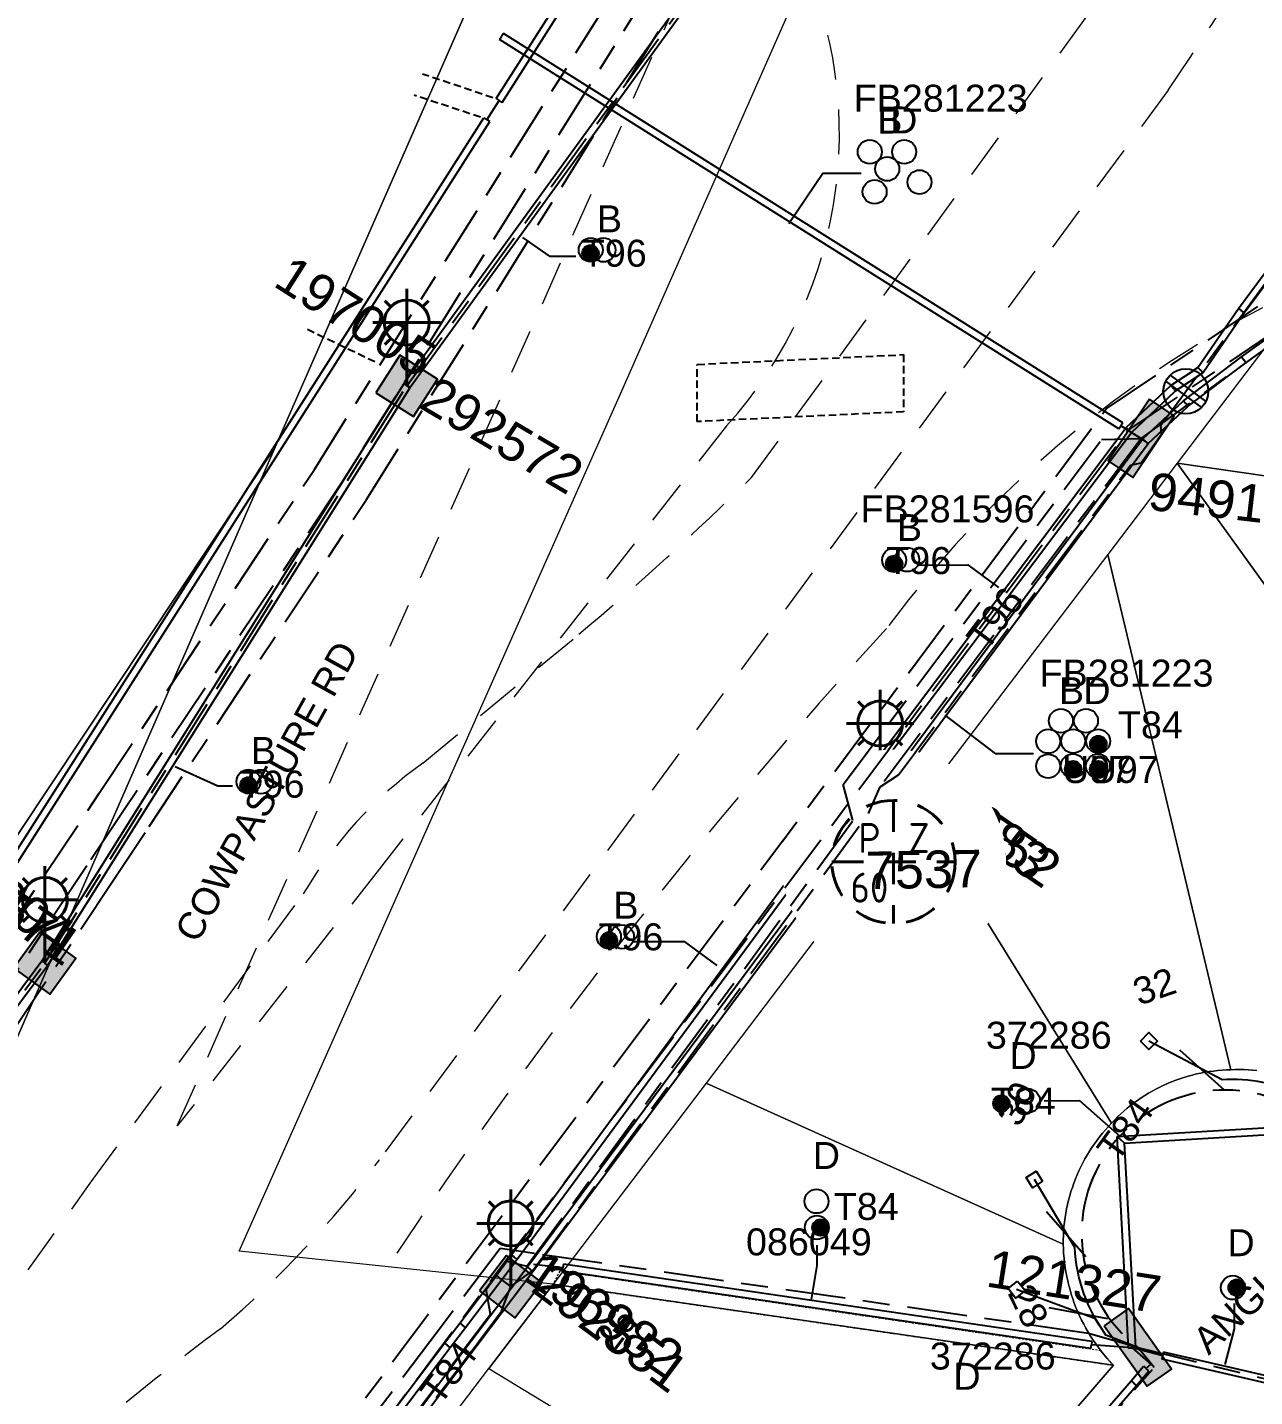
# Model space of a CAD drawing. Header units: metres. Extents: x 300929 to 302396, y 6244220 to 6246836.
# Drawn here: x 301376.7 to 301458.6, y 6244601.7 to 6244693.1 of the extents above; entities that cross this region are included whole.
import ezdxf
from ezdxf.enums import TextEntityAlignment as Align

# ---------------------------------------------------------------- set-up
doc = ezdxf.new("R2010")
doc.units = ezdxf.units.M
for name, pattern in [('Cable Exist UG', [8.2, 4, -1.2, 1.8, -1.2]), ('Dash', [5, 3, -2]), ('DASHED', [0.75, 0.5, -0.25]), ('HIDDEN', [0.375, 0.25, -0.125]), ('HIDDEN2', [0.1875, 0.125, -0.0625])]:
    doc.linetypes.add(name, pattern=pattern)
doc.layers.get('0').update_dxf_attribs({"color": 6})
for name, color, linetype in [('_User Miscellaneous5', 7, 'Continuous'), ('Duct_SP_EXT', 7, 'Continuous'), ('Equip_LV_EXT', 7, 'Continuous'), ('Equip_SL_EXT', 7, 'Continuous'), ('Equip_SP_SL_EXT', 7, 'Continuous'), ('Mains_HV_MOD', 3, 'Continuous'), ('Mains_LV_EXT', 7, 'Continuous'), ('Mains_LV_SL_EXT', 7, 'Continuous'), ('Mains_SL_EXT', 7, 'Continuous'), ('Services_SP_EXT', 7, 'Continuous'), ('SupportsUG_SP_LV_EXT', 7, 'Continuous'), ('SupportsUG_SP_LV_SL_EXT', 7, 'Continuous'), ('Trench_SP_EXT', 7, 'Continuous')]:
    doc.layers.add(name, color=color, linetype=linetype)
for name, color, linetype, lineweight in [('Cadastre Developer_SP_EXT', 7, 'Continuous', 5), ('Cadastre Land Parcels_SP_EXT', 7, 'Continuous', 5), ('Cadastre Other Property_SP_EXT', 7, 'HIDDEN', 5), ('Cadastre Roads_SP_EXT', 7, 'Continuous', 5)]:
    doc.layers.add(name, color=color, linetype=linetype, lineweight=lineweight)
doc.layers.add('UNKNOWN_FEATURES', color=1, linetype='DASHED', plot=False)
doc.styles.add('COLUMN_LABEL', font='arial.ttf')
doc.styles.add('iecARIAL', font='arial.ttf', dxfattribs={"height": 2})
doc.styles.add('IESYMBOL1', font='isocp.shx')
doc.styles.add('POLE_LABEL', font='arial.ttf')
doc.styles.add('SLCP_LABEL', font='arial.ttf', dxfattribs={"height": 3.5})
doc.styles.get("Standard").update_dxf_attribs({"font": 'arial.ttf'})

# ---------------------------------------------------------------- blocks, each defined once
blk = doc.blocks.new('COLUMN_EXT')
blk.add_hatch(color=256).paths.add_polyline_path([(-1.485, 1.485), (-1.485, -1.485), (1.485, -1.485), (1.485, 1.485)])
blk.add_lwpolyline([(-1.485, -1.485), (1.485, -1.485), (1.485, 1.485), (-1.485, 1.485)], close=True)
for tag, height, style, flags, p in [('ASSET_NUM', 2.5, 'COLUMN_LABEL', 8, (2, 2)), ('STRUCTURE_PLANT_NUMBER', 0.2, 'POLE_LABEL', 9, (1.813, 0.031)), ('STREET_CODE', 0.2, 'COLUMN_LABEL', 9, (1.813, -0.2))]:
    blk.add_attdef(tag, text='', height=height, dxfattribs=dict(style=style, flags=flags)).set_placement(p, align=Align.MIDDLE_LEFT)
at = {"flags": 9}
for tag, p in [('OWNED_BY', (1.813, -0.6)), ('STATE', (1.813, -0.8)), ('COLUMN_TYPE', (1.813, -0.4)), ('USAGE', (1.813, -1)), ('STREETNAME', (1.813, -1.6)), ('SUBURB', (1.813, -1.8)), ('LEGEND', (1.813, -1.2)), ('LOCATION', (1.813, -1.4)), ('NOTES', (1.813, -2))]:
    blk.add_attdef(tag, text='', height=0.2, dxfattribs=at).set_placement(p, align=Align.MIDDLE_LEFT)
at = {"flags": 1}
blk.add_attdef('Z', (1.813, -2.351), '', height=0.2, dxfattribs=at)
blk = doc.blocks.new('PILLAR_EXT')
blk.add_hatch(color=256).paths.add_polyline_path([(-2.475, 0.99), (-2.475, -0.99), (2.475, -0.99), (2.475, 0.99)])
blk.add_lwpolyline([(-2.475, -0.99), (2.475, -0.99), (2.475, 0.99), (-2.475, 0.99)], close=True)
at = {"style": 'iecARIAL', "flags": 8}
blk.add_attdef('ASSET_NUM', (1.5, 3.5), '', height=2.5, dxfattribs=at)
for tag, p, flags in [('OWNED_BY', (0, -0.2), 9), ('STATE', (0, -0.4), 9), ('SUPPORT_TYPE', (0, -0.6), 9), ('USAGE', (0, -0.8), 9), ('LEGEND', (0, -1), 9), ('STREETNAME', (0, -1.8), 9), ('SUBURB', (0, -2), 1), ('LOCATION', (0, -1.2), 9), ('NOTES', (0, -1.4), 9), ('PARENT', (0, -1.6), 9)]:
    blk.add_attdef(tag, p, '', height=0.2, dxfattribs=dict(flags=flags))
blk = doc.blocks.new('DUCT_EXT')
blk.add_circle((0, 0.8), 0.8)
at = {"flags": 1}
blk.add_attdef('Z', (0, 0), '', height=0.2, dxfattribs=at)
at = {"flags": 9}
for tag, p in [('DUCT_CODE', (0, 0)), ('XSECT_TYPE', (0, -0.2)), ('STATE', (0, -0.6)), ('FB_REFERENCE', (0, -0.4)), ('NOTES', (0, -0.8))]:
    blk.add_attdef(tag, text='', height=0.2, dxfattribs=at).set_placement(p, align=Align.MIDDLE_LEFT)
blk = doc.blocks.new('*U53')
at = {"lineweight": 40}
for p, q in [((0, 1.968), (0, 6.468)), ((-1.459, 5.676), (-1.061, 5.278)), ((1.458, 5.676), (1.06, 5.278)), ((-2.25, 4.218), (2.25, 4.218)), ((-1.459, 2.759), (-1.061, 3.157)), ((1.458, 2.759), (1.06, 3.157)), ((0, 0), (0, 2.721))]:
    blk.add_line(p, q, dxfattribs=at)
blk.add_circle((0, 4.218), 1.5, dxfattribs=at)
at = {"style": 'iecARIAL', "flags": 8}
blk.add_attdef('ASSET_NUM', (1.5, 1.5), '', height=2.5, dxfattribs=at)
for tag, p, height, flags in [('CONSTRUCTED_VOLTAGE', (0.981, -0.653), 0.2, 9), ('CONTROL_TYPE', (0.981, -0.853), 0.2, 9), ('LANTERN_PURPOSE', (0.981, -1.053), 0.2, 9), ('LNUMBER', (2.181, -3.253), 2.5, 8), ('OPERATING_VOLTAGE', (0.981, -1.653), 0.2, 9), ('ORIENTATION', (0.981, -1.853), 0.2, 9), ('LANTERN_TYPE', (0.981, -1.253), 0.2, 9), ('NO_PHASES', (0.981, -1.453), 0.2, 9), ('OWNED_BY', (0.981, -2.053), 0.2, 9), ('STATE', (0.981, -2.253), 0.2, 9), ('CEXIST', (0.981, -2.653), 0.2, 9), ('CNEW', (0.981, -2.853), 0.2, 9), ('USAGE', (0.981, -2.453), 0.2, 9), ('CNUMBER', (0.981, -3.053), 0.2, 9), ('CREMOVE', (0.981, -3.253), 0.2, 9), ('CREPLACE', (0.981, -3.453), 0.2, 9), ('LKINGHEIGHT', (0.981, -3.653), 0.2, 9), ('LBRACKET', (0.981, -3.853), 0.2, 9), ('LBRACKETVOCAB', (0.981, -4.053), 0.2, 9), ('LCATEGORY', (0.981, -4.253), 0.2, 9), ('LCHARGE1', (0.981, -4.453), 0.2, 9), ('LCHARGE1PERCENT', (0.981, -4.653), 0.2, 9), ('LCHARGE2', (0.981, -4.853), 0.2, 9), ('LCHARGE2PERCENT', (0.981, -5.053), 0.2, 9), ('LCHARGE3', (0.981, -5.253), 0.2, 9), ('LCHARGE3PERCENT', (0.981, -5.453), 0.2, 9), ('LEXIST', (0.981, -5.653), 0.2, 9), ('LLAMP', (0.981, -5.853), 0.2, 9), ('LLAMPVOCAB', (0.981, -6.053), 0.2, 9), ('LMAST', (0.981, -6.253), 0.2, 9), ('LMASTVOCAB', (0.981, -6.453), 0.2, 9), ('LNEW', (0.981, -6.653), 0.2, 9), ('LANTNUMBER', (0.981, -6.853), 0.2, 9), ('LOUTREACH', (0.981, -7.253), 0.2, 9), ('LOUTREACHVOCAB', (0.981, -7.453), 0.2, 9), ('LRATECODE', (0.981, -7.653), 0.2, 9), ('LREMOVE', (0.981, -7.853), 0.2, 9), ('LREPLACE', (0.981, -8.053), 0.2, 9), ('LTYPE', (0.981, -8.253), 0.2, 9), ('STREETNAME', (0.981, -9.253), 0.2, 9), ('LTYPEVOCAB', (0.981, -8.453), 0.2, 9), ('LEGEND', (0.981, -8.653), 0.2, 9), ('LOCATION', (0.981, -8.853), 0.2, 9), ('NOTES', (0.981, -9.053), 0.2, 9), ('SUBURB', (0.981, -9.453), 0.2, 1)]:
    blk.add_attdef(tag, p, '', height=height, dxfattribs=dict(flags=flags))
blk = doc.blocks.new('CCP_EXT')
at = {"flags": 9}
for tag, p in [('STATE', (0, -1.8)), ('USAGE', (0, -1.2)), ('LEGEND', (0, -1.4)), ('LIFE_SUPPORT', (0, -1.6)), ('NOTES', (0, -2))]:
    blk.add_attdef(tag, text='', height=0.2, dxfattribs=at).set_placement(p, align=Align.MIDDLE_LEFT)
blk.add_wipeout([(0, 0.566), (0.566, 0), (0, -0.566), (-0.566, 0)])
blk.add_lwpolyline([(-0.566, 0), (0, 0.566), (0.566, 0), (0, -0.566), (-0.566, 0)])
at = {"flags": 1}
blk.add_attdef('Z', (0, 0), '', height=0.2, dxfattribs=at)
at = {"flags": 9}
for tag, p in [('CCP_TYPE', (0, 0)), ('OPERATING_VOLTAGE', (0, -0.6)), ('ORIENTATION', (0, -0.8)), ('OWNED_BY', (0, -1)), ('CONSTRUCTED_VOLTAGE', (0, -0.2)), ('NO_PHASES', (0, -0.4))]:
    blk.add_attdef(tag, text='', height=0.2, dxfattribs=at).set_placement(p, align=Align.MIDDLE_LEFT)
blk = doc.blocks.new('LV_UG_LINKS_CLOSED_EXT')
blk.add_wipeout([(-1.056, 1.057), (-1.18, 0.916), (-1.286, 0.761), (-1.371, 0.594), (-1.435, 0.417), (-1.476, 0.234), (-1.493, 0.047), (-1.487, -0.14), (-1.458, -0.326), (-1.406, -0.506), (-1.331, -0.678), (-1.236, -0.839), (-1.121, -0.988), (-0.988, -1.12), (-0.84, -1.235), (-0.679, -1.331), (-0.506, -1.406), (-0.326, -1.458), (-0.141, -1.487), (0.047, -1.493), (0.233, -1.476), (0.416, -1.435), (0.593, -1.371), (0.76, -1.286), (0.915, -1.181), (1.056, -1.057), (1.18, -0.916), (1.286, -0.761), (1.371, -0.594), (1.435, -0.417), (1.476, -0.234), (1.493, -0.047), (1.487, 0.14), (1.458, 0.326), (1.406, 0.506), (1.331, 0.678), (1.236, 0.839), (1.121, 0.988), (0.988, 1.12), (0.84, 1.235), (0.679, 1.331), (0.506, 1.406), (0.326, 1.458), (0.141, 1.487), (-0.047, 1.493), (-0.233, 1.476), (-0.416, 1.435), (-0.593, 1.371), (-0.76, 1.286), (-0.915, 1.181)])
for p, q in [((-0.25, -1.479), (-0.25, 1.479)), ((0.25, -1.479), (0.25, 1.479))]:
    blk.add_line(p, q)
blk.add_circle((0, 0), 1.5)
at = {"flags": 9}
for tag, p in [('ACTUAL_STATUS', (0, 0)), ('OPERATING_VOLTAGE', (0, -0.6)), ('ORIENTATION', (0, -0.8)), ('STATE', (0, -1)), ('CONSTRUCTED_VOLTAGE', (0, -0.2)), ('NO_PHASES', (0, -0.4)), ('SWITCH_TYPE', (0, -1.2)), ('USAGE', (0, -1.4)), ('NOTES', (0, -1.6))]:
    blk.add_attdef(tag, text='', height=0.2, dxfattribs=at).set_placement(p, align=Align.MIDDLE_LEFT)
at = {"flags": 1}
blk.add_attdef('Z', (0, 0), '', height=0.2, dxfattribs=at)
blk = doc.blocks.new('CABLE_LARGE_EXT')
h = blk.add_hatch(color=256)
edge = h.paths.add_edge_path()
edge.add_arc((0, 0.55), 0.55, 0, 360)
blk.add_circle((0, 0.55), 0.55)
at = {"flags": 1}
blk.add_attdef('Z', (0, 0), '', height=0.2, dxfattribs=at)
at = {"flags": 9}
for tag, p in [('COND_CODE', (0, 0)), ('XSECT_SIZE', (0, -0.6)), ('STATE', (0, -0.4)), ('FB_REFERENCE', (0, -0.2)), ('NOTES', (0, -0.8))]:
    blk.add_attdef(tag, text='', height=0.2, dxfattribs=at).set_placement(p, align=Align.MIDDLE_LEFT)
blk = doc.blocks.new('SLCP_ZELL_EXT')
blk.add_wipeout([(-0.236, 7.5), (-0.706, 7.47), (-1.174, 7.411), (-1.637, 7.323), (-2.093, 7.206), (-2.542, 7.06), (-2.98, 6.887), (-3.407, 6.686), (-3.82, 6.459), (-4.218, 6.206), (-4.599, 5.929), (-4.962, 5.629), (-5.306, 5.306), (-5.629, 4.962), (-5.929, 4.599), (-6.206, 4.218), (-6.459, 3.82), (-6.686, 3.407), (-6.887, 2.98), (-7.06, 2.542), (-7.206, 2.093), (-7.323, 1.637), (-7.411, 1.174), (-7.47, 0.706), (-7.5, 0.236), (-7.5, -0.236), (-7.47, -0.706), (-7.411, -1.174), (-7.323, -1.637), (-7.206, -2.093), (-7.06, -2.542), (-6.887, -2.98), (-6.686, -3.407), (-6.459, -3.82), (-6.206, -4.218), (-5.929, -4.599), (-5.629, -4.962), (-5.306, -5.306), (-4.962, -5.629), (-4.599, -5.929), (-4.218, -6.206), (-3.82, -6.459), (-3.407, -6.686), (-2.98, -6.887), (-2.542, -7.06), (-2.093, -7.206), (-1.637, -7.323), (-1.174, -7.411), (-0.706, -7.47), (-0.236, -7.5), (0.236, -7.5), (0.706, -7.47), (1.174, -7.411), (1.637, -7.323), (2.093, -7.206), (2.542, -7.06), (2.98, -6.887), (3.407, -6.686), (3.82, -6.459), (4.218, -6.206), (4.599, -5.929), (4.962, -5.629), (5.306, -5.306), (5.629, -4.962), (5.929, -4.599), (6.206, -4.218), (6.459, -3.82), (6.686, -3.407), (6.887, -2.98), (7.06, -2.542), (7.206, -2.093), (7.323, -1.637), (7.411, -1.174), (7.47, -0.706), (7.5, -0.236), (7.5, 0.236), (7.47, 0.706), (7.411, 1.174), (7.323, 1.637), (7.206, 2.093), (7.06, 2.542), (6.887, 2.98), (6.686, 3.407), (6.459, 3.82), (6.206, 4.218), (5.929, 4.599), (5.629, 4.962), (5.306, 5.306), (4.962, 5.629), (4.599, 5.929), (4.218, 6.206), (3.82, 6.459), (3.407, 6.686), (2.98, 6.887), (2.542, 7.06), (2.093, 7.206), (1.637, 7.323), (1.174, 7.411), (0.706, 7.47), (0.236, 7.5)])
at = {"linetype": 'Dash', "lineweight": 40, "ltscale": 0.7}
for p, q in [((0, 4.109), (0, -4.109)), ((-4.109, 0), (4.109, 0))]:
    blk.add_line(p, q, dxfattribs=at)
blk.add_circle((0, 0), 4.109, dxfattribs=at)
at = {"lineweight": 40, "style": 'IESYMBOL1'}
for s, p in [('P', (-1.604, 0)), ('Z', (1.702, 0)), ('60', (-1.612, -3.312))]:
    blk.add_text(s, height=2, dxfattribs=at).set_placement(p, align=Align.BOTTOM_CENTER)
at = {"style": 'SLCP_LABEL'}
for tag, height, flags, p in [('ASSET_NUM', 2.5, 8, (2, 2)), ('STREET_CODE', 0.2, 9, (0, -0.2))]:
    blk.add_attdef(tag, text='', height=height, dxfattribs=dict(at, flags=flags)).set_placement(p, align=Align.MIDDLE_LEFT)
at = {"flags": 1}
blk.add_attdef('Z', (0, 0), '', height=0.2, dxfattribs=at)
at = {"flags": 9}
for tag, p in [('OPERATING_VOLTAGE', (0, -1)), ('CONSTRUCTED_VOLTAGE', (0, -0.4)), ('CONTROL_TYPE', (0, -0.6)), ('NO_PHASES', (0, -0.8)), ('ORIENTATION', (0, -1.2)), ('OWNED_BY', (0, -1.4)), ('USAGE', (0, -1.6)), ('LOCATION', (0, -1.8)), ('STATE', (0, -2)), ('NOTES', (0, -2.2))]:
    blk.add_attdef(tag, text='', height=0.2, dxfattribs=at).set_placement(p, align=Align.MIDDLE_LEFT)

msp = doc.modelspace()

# ---------------------------------------------------------------- linework, layer by layer
at = {"layer": '_User Miscellaneous5'}
for p, q in [((301407.965, 6244688.338), (301510.407, 6244848.976)), ((301408.37, 6244688.08), (301510.812, 6244848.718)), ((301407.965, 6244688.338), (301408.168, 6244688.209)), ((301408.37, 6244688.08), (301408.168, 6244688.209)), ((301457.7, 6244671.099), (301463.031, 6244674.955)), ((301457.985, 6244670.713), (301463.304, 6244674.56)), ((301457.7, 6244671.099), (301457.843, 6244670.906)), ((301457.985, 6244670.713), (301457.843, 6244670.906)), ((301451.106, 6244665.644), (301451.27, 6244665.469)), ((301451.434, 6244665.294), (301451.27, 6244665.469))]:
    msp.add_line(p, q, dxfattribs=at)
at = {"layer": 'Cadastre Developer_SP_EXT', "linetype": 'Dash'}
msp.add_lwpolyline([(301423.338, 6244666.5), (301400.201, 6244636.956), (301386.705, 6244619.806), (301436.227, 6244731.332)], dxfattribs=at)
for points in [[(301427.525, 6244699.475, -0.31575), (301423.338, 6244666.5)], [(301434.005, 6244652.981, -0.130285), (301463.6, 6244676.545)], [(301400.85, 6244610.553, -0.039783), (301434.005, 6244652.981)]]:
    msp.add_lwpolyline(points, format="xyb", dxfattribs=at)
at = {"layer": 'Cadastre Land Parcels_SP_EXT', "linetype": 'Continuous'}
for points in [[(301657.49, 6244695.368), (301495.021, 6244718.836), (301477.823, 6244696.185), (301477.138, 6244695.283), (301453.398, 6244664.016), (301648.889, 6244635.779), (301657.49, 6244695.368)], [(301365.35, 6244623.152), (301393.24, 6244665.07), (301405.811, 6244693.785), (301282.408, 6244711.309), (301260.853, 6244562.086), (301311.591, 6244554.745), (301323.368, 6244560.017), (301365.35, 6244623.152)], [(301365.35, 6244623.152), (301374.333, 6244621.865), (301393.24, 6244665.07), (301365.35, 6244623.152)], [(301648.889, 6244635.779), (301453.398, 6244664.016), (301468.357, 6244643.252), (301489.544, 6244613.845), (301502.338, 6244596.088), (301580.534, 6244584.797), (301640.288, 6244576.168), (301648.889, 6244635.779)], [(301449.216, 6244620.192), (301449.42, 6244620.396), (301449.63, 6244620.596), (301449.844, 6244620.789), (301450.064, 6244620.977), (301450.288, 6244621.159), (301450.517, 6244621.335), (301450.751, 6244621.505), (301450.99, 6244621.669), (301451.232, 6244621.827), (301451.478, 6244621.978), (301451.728, 6244622.123), (301451.982, 6244622.261), (301452.239, 6244622.393), (301452.5, 6244622.517), (301452.764, 6244622.635), (301453.031, 6244622.747), (301453.301, 6244622.851), (301453.572, 6244622.948), (301453.847, 6244623.038), (301454.124, 6244623.12), (301454.404, 6244623.196), (301454.684, 6244623.264), (301454.967, 6244623.325), (301455.252, 6244623.379), (301455.537, 6244623.424), (301455.823, 6244623.462), (301456.111, 6244623.493), (301456.399, 6244623.517), (301456.687, 6244623.533), (301456.976, 6244623.541), (301448.764, 6244657.918), (301435.974, 6244641.088), (301449.017, 6244619.982), (301449.216, 6244620.192)], [(301445.798, 6244612.199), (301445.807, 6244612.496), (301445.823, 6244612.793), (301445.848, 6244613.09), (301445.879, 6244613.385), (301445.918, 6244613.68), (301445.966, 6244613.973), (301446.02, 6244614.266), (301446.082, 6244614.557), (301446.153, 6244614.846), (301446.23, 6244615.133), (301446.314, 6244615.418), (301446.406, 6244615.7), (301446.505, 6244615.981), (301446.612, 6244616.259), (301446.726, 6244616.533), (301446.846, 6244616.806), (301446.974, 6244617.074), (301447.109, 6244617.339), (301447.25, 6244617.601), (301447.399, 6244617.858), (301447.554, 6244618.112), (301447.715, 6244618.361), (301447.882, 6244618.608), (301448.056, 6244618.848), (301448.236, 6244619.084), (301448.423, 6244619.317), (301448.616, 6244619.544), (301448.813, 6244619.765), (301449.017, 6244619.982), (301435.974, 6244641.088), (301421.974, 6244622.661), (301445.797, 6244611.902), (301445.798, 6244612.199)], [(301448.933, 6244604.058), (301448.728, 6244604.288), (301448.528, 6244604.523), (301448.335, 6244604.763), (301448.148, 6244605.008), (301447.967, 6244605.259), (301447.793, 6244605.513), (301447.625, 6244605.772), (301447.465, 6244606.035), (301447.311, 6244606.302), (301447.164, 6244606.574), (301447.024, 6244606.848), (301446.891, 6244607.126), (301446.766, 6244607.408), (301446.647, 6244607.693), (301446.537, 6244607.981), (301446.434, 6244608.271), (301446.338, 6244608.565), (301446.25, 6244608.86), (301446.169, 6244609.158), (301446.096, 6244609.458), (301446.031, 6244609.759), (301445.974, 6244610.062), (301445.925, 6244610.366), (301445.883, 6244610.672), (301445.85, 6244610.978), (301445.824, 6244611.286), (301445.807, 6244611.594), (301445.797, 6244611.902), (301421.974, 6244622.661), (301411.772, 6244609.236), (301449.144, 6244603.833), (301448.933, 6244604.058)], [(301440.282, 6244593.537), (301449.144, 6244603.833), (301411.772, 6244609.236), (301407.496, 6244603.609), (301434.726, 6244587.082), (301440.282, 6244593.537)], [(301424.807, 6244575.555), (301398.371, 6244591.601), (301407.496, 6244603.609), (301434.726, 6244587.082), (301424.807, 6244575.555)]]:
    msp.add_lwpolyline(points, close=True, dxfattribs=at)
msp.add_lwpolyline([(301468.357, 6244643.252), (301453.398, 6244664.016), (301448.764, 6244657.918), (301456.976, 6244623.541), (301457.266, 6244623.554), (301457.557, 6244623.559), (301457.847, 6244623.556), (301458.138, 6244623.546), (301458.427, 6244623.529), (301458.717, 6244623.503)], dxfattribs=at)
at = {"layer": 'Duct_SP_EXT'}
for p, q in [((301429.978, 6244708.13), (301401.844, 6244669.352)), ((301430.367, 6244707.848), (301402.232, 6244669.07)), ((301408.459, 6244692.683), (301408.331, 6244692.48)), ((301449.765, 6244666.701), (301408.459, 6244692.683)), ((301408.203, 6244692.277), (301408.331, 6244692.48)), ((301449.51, 6244666.295), (301408.203, 6244692.277)), ((301366.269, 6244622.928), (301407.146, 6244687.053)), ((301366.671, 6244622.666), (301407.551, 6244686.795)), ((301407.146, 6244687.053), (301407.348, 6244686.924)), ((301407.551, 6244686.795), (301407.348, 6244686.924)), ((301457.482, 6244674.327), (301461.248, 6244679.412)), ((301457.873, 6244674.048), (301461.634, 6244679.126)), ((301457.48, 6244674.323), (301457.482, 6244674.327)), ((301457.48, 6244674.323), (301457.678, 6244674.187)), ((301457.482, 6244674.327), (301457.678, 6244674.187)), ((301457.876, 6244674.052), (301457.678, 6244674.187)), ((301457.873, 6244674.048), (301457.678, 6244674.187)), ((301457.876, 6244674.052), (301457.873, 6244674.048)), ((301401.808, 6244669.302), (301377.669, 6244630.782)), ((301402.206, 6244669.034), (301378.076, 6244630.527)), ((301401.844, 6244669.352), (301401.808, 6244669.302)), ((301401.808, 6244669.302), (301402.007, 6244669.168)), ((301401.844, 6244669.352), (301402.038, 6244669.211)), ((301401.844, 6244669.352), (301402.038, 6244669.211)), ((301402.206, 6244669.034), (301402.007, 6244669.168)), ((301402.233, 6244669.071), (301402.038, 6244669.211)), ((301402.232, 6244669.07), (301402.038, 6244669.211)), ((301402.233, 6244669.071), (301402.206, 6244669.034)), ((301432.517, 6244643.124), (301449.999, 6244666.38)), ((301449.51, 6244666.295), (301449.637, 6244666.498)), ((301449.765, 6244666.701), (301449.637, 6244666.498)), ((301449.999, 6244666.38), (301450.178, 6244666.219)), ((301450.358, 6244666.059), (301450.178, 6244666.219)), ((301432.9, 6244642.835), (301450.358, 6244666.059)), ((301451.078, 6244665.612), (301451.27, 6244665.469)), ((301451.463, 6244665.326), (301451.27, 6244665.469)), ((301408.993, 6244611.195), (301432.515, 6244643.122)), ((301409.377, 6244610.907), (301432.902, 6244642.837)), ((301432.515, 6244643.122), (301432.709, 6244642.979)), ((301432.517, 6244643.124), (301432.709, 6244642.979)), ((301432.902, 6244642.837), (301432.709, 6244642.979)), ((301432.9, 6244642.835), (301432.709, 6244642.979)), ((301377.68, 6244630.798), (301353.632, 6244598.539)), ((301377.669, 6244630.782), (301377.872, 6244630.655)), ((301377.68, 6244630.798), (301377.872, 6244630.655)), ((301378.065, 6244630.511), (301377.872, 6244630.655)), ((301378.076, 6244630.527), (301377.872, 6244630.655)), ((301378.065, 6244630.511), (301354.017, 6244598.252)), ((301449.391, 6244619.1), (301463.513, 6244619.941)), ((301450.159, 6244604.974), (301449.391, 6244619.1)), ((301449.391, 6244619.1), (301449.643, 6244618.875)), ((301449.896, 6244618.649), (301449.643, 6244618.875)), ((301449.896, 6244618.649), (301463.542, 6244619.461)), ((301450.639, 6244605), (301449.896, 6244618.649)), ((301407.965, 6244609.84), (301408.993, 6244611.195)), ((301408.347, 6244609.55), (301409.377, 6244610.907)), ((301408.993, 6244611.195), (301409.185, 6244611.051)), ((301409.377, 6244610.907), (301409.185, 6244611.051)), ((301412.457, 6244610.575), (301412.422, 6244610.338)), ((301405.541, 6244606.651), (301407.965, 6244609.84)), ((301405.891, 6244604.906), (301410.041, 6244610.382)), ((301405.923, 6244606.361), (301408.347, 6244609.549)), ((301406.274, 6244604.617), (301410.425, 6244610.093)), ((301407.965, 6244609.84), (301408.156, 6244609.695)), ((301407.965, 6244609.84), (301408.156, 6244609.695)), ((301408.347, 6244609.549), (301408.156, 6244609.695)), ((301408.347, 6244609.55), (301408.156, 6244609.695)), ((301410.041, 6244610.382), (301410.233, 6244610.238)), ((301410.425, 6244610.093), (301410.233, 6244610.238)), ((301412.388, 6244610.1), (301412.422, 6244610.338)), ((301404.523, 6244605.308), (301405.541, 6244606.651)), ((301404.905, 6244605.018), (301405.923, 6244606.361)), ((301405.541, 6244606.651), (301405.541, 6244606.651)), ((301405.541, 6244606.651), (301405.732, 6244606.506)), ((301405.541, 6244606.651), (301405.732, 6244606.506)), ((301405.923, 6244606.361), (301405.732, 6244606.506)), ((301405.923, 6244606.361), (301405.732, 6244606.506)), ((301405.923, 6244606.361), (301405.923, 6244606.361)), ((301397.922, 6244596.594), (301404.523, 6244605.308)), ((301398.305, 6244596.304), (301404.905, 6244605.018)), ((301404.523, 6244605.308), (301404.714, 6244605.163)), ((301404.905, 6244605.018), (301404.714, 6244605.163)), ((301447.643, 6244604.95), (301447.678, 6244605.187)), ((301447.713, 6244605.425), (301447.678, 6244605.187)), ((301450.159, 6244604.974), (301450.399, 6244604.987)), ((301450.639, 6244605), (301450.399, 6244604.987)), ((301396.796, 6244592.819), (301405.891, 6244604.906)), ((301397.179, 6244592.53), (301406.274, 6244604.617)), ((301405.891, 6244604.906), (301406.083, 6244604.762)), ((301406.274, 6244604.617), (301406.083, 6244604.762)), ((301452.387, 6244604.233), (301452.441, 6244604.467)), ((301460.492, 6244602.364), (301452.387, 6244604.233)), ((301452.495, 6244604.701), (301452.441, 6244604.467)), ((301460.6, 6244602.832), (301452.495, 6244604.701)), ((301450.329, 6244602.792), (301451.144, 6244603.764)), ((301450.694, 6244602.48), (301451.512, 6244603.456)), ((301451.144, 6244603.764), (301451.328, 6244603.61)), ((301451.512, 6244603.456), (301451.328, 6244603.61)), ((301439.797, 6244590.711), (301450.329, 6244602.792)), ((301440.158, 6244590.395), (301450.694, 6244602.48)), ((301450.329, 6244602.792), (301450.512, 6244602.636)), ((301450.694, 6244602.48), (301450.512, 6244602.636))]:
    msp.add_line(p, q, dxfattribs=at)
for points in [[(301432.311, 6244683.344), (301429.773, 6244683.344), (301427.495, 6244679.971)], [(301413.298, 6244677.796), (301411.571, 6244677.796), (301409.752, 6244679.074)], [(301436.111, 6244657.215), (301439.439, 6244657.238), (301441.48, 6244655.726)], [(301443.815, 6244644.627), (301441.297, 6244644.623), (301437.933, 6244647.191)], [(301390.393, 6244642.455), (301389.41, 6244642.455), (301386.56, 6244643.762)], [(301417.132, 6244632.101), (301420.523, 6244632.109), (301422.687, 6244630.505)], [(301444.532, 6244621.469), (301446.882, 6244621.503), (301449.572, 6244619.121)], [(301429.361, 6244611.84), (301429.359, 6244610.481), (301428.98, 6244608.211)], [(301457.194, 6244607.948), (301457.194, 6244606.261), (301456.571, 6244603.875)]]:
    msp.add_lwpolyline(points, dxfattribs=at)
at = {"layer": 'Mains_LV_EXT', "linetype": 'Cable Exist UG'}
msp.add_lwpolyline([(301463.389, 6244619.439), (301462.362, 6244620.251), (301462.362, 6244620.251, 0.997233), (301450.775, 6244605.028)], format="xyb", dxfattribs=at)
msp.add_lwpolyline([(301436.322, 6244585.957), (301451.856, 6244603.678), (301450.775, 6244605.028)], dxfattribs=at)
at = {"layer": 'Mains_LV_SL_EXT', "linetype": 'Cable Exist UG'}
msp.add_lwpolyline([(301450.775, 6244605.028), (301461.587, 6244602.358), (301462.359, 6244603.066)], dxfattribs=at)
at = {"layer": 'Mains_SL_EXT', "linetype": 'Cable Exist UG'}
for points in [[(301402.007, 6244669.168), (301430.173, 6244707.989)], [(301377.872, 6244630.655), (301402.007, 6244669.168)], [(301353.824, 6244598.396), (301377.872, 6244630.655)], [(301384.045, 6244576.251), (301385.206, 6244576.932), (301385.206, 6244576.932), (301388.032, 6244580.581), (301389.765, 6244582.959), (301389.765, 6244582.959), (301397.15, 6244592.539), (301398.99, 6244595.161), (301398.99, 6244595.161), (301405.838, 6244604.117), (301406.823, 6244605.428), (301406.823, 6244605.428), (301408.328, 6244607.447), (301408.945, 6244609.081)]]:
    msp.add_lwpolyline(points, dxfattribs=at)
at = {"layer": 'Trench_SP_EXT', "linetype": 'Cable Exist UG'}
for points in [[(301407.348, 6244686.924), (301408.168, 6244688.209)], [(301451.27, 6244665.469), (301449.637, 6244666.498)], [(301433.588, 6244642.43), (301432.709, 6244642.979)], [(301456.566, 6244622.181), (301453.011, 6244625.365)], [(301447.316, 6244611.07), (301444, 6244614.841)], [(301412.422, 6244610.338), (301410.474, 6244610.563)], [(301408.945, 6244609.081), (301408.156, 6244609.695)], [(301448.783, 6244606.934), (301443.882, 6244607.839)], [(301450.399, 6244604.987), (301447.678, 6244605.187)], [(301452.441, 6244604.467), (301450.399, 6244604.987)], [(301450.399, 6244604.987), (301451.647, 6244603.9), (301451.366, 6244603.654)]]:
    msp.add_lwpolyline(points, dxfattribs=at)
at = {"layer": 'UNKNOWN_FEATURES'}
for points in [[(301407.755, 6244688.389), (301403.062, 6244689.972)], [(301406.934, 6244687.09), (301402.495, 6244688.56)], [(301399.891, 6244670.762), (301395.379, 6244672.922)], [(301421.388, 6244666.78), (301421.388, 6244670.601), (301435.144, 6244671.25), (301435.148, 6244667.433), (301421.358, 6244666.784)]]:
    msp.add_lwpolyline(points, dxfattribs=at)

# ---------------------------------------------------------------- block references
at = {"layer": 'Duct_SP_EXT'}
for name, p in [('DUCT_EXT', (301432.891, 6244683.977)), ('DUCT_EXT', (301435.194, 6244683.977)), ('DUCT_EXT', (301434.061, 6244682.84)), ('DUCT_EXT', (301436.208, 6244681.963)), ('DUCT_EXT', (301433.219, 6244681.308)), ('DUCT_EXT', (301414.281, 6244677.438)), ('DUCT_EXT', (301415.125, 6244677.435)), ('CABLE_LARGE_EXT', (301414.263, 6244677.455)), ('DUCT_EXT', (301434.519, 6244656.749)), ('DUCT_EXT', (301435.385, 6244656.774)), ('CABLE_LARGE_EXT', (301434.519, 6244656.749)), ('DUCT_EXT', (301445.644, 6244646.019)), ('DUCT_EXT', (301447.316, 6244646.027)), ('DUCT_EXT', (301444.795, 6244644.657)), ('DUCT_EXT', (301446.465, 6244644.661)), ('DUCT_EXT', (301448.129, 6244644.667)), ('CABLE_LARGE_EXT', (301448.138, 6244644.727)), ('DUCT_EXT', (301444.789, 6244643.002)), ('DUCT_EXT', (301446.445, 6244643.016)), ('DUCT_EXT', (301448.116, 6244643.007)), ('DUCT_EXT', (301391.452, 6244641.968)), ('DUCT_EXT', (301392.283, 6244641.963)), ('CABLE_LARGE_EXT', (301446.457, 6244643.045)), ('CABLE_LARGE_EXT', (301448.126, 6244643.045)), ('CABLE_LARGE_EXT', (301391.452, 6244641.968)), ('DUCT_EXT', (301415.495, 6244631.626)), ('CABLE_LARGE_EXT', (301415.495, 6244631.626)), ('DUCT_EXT', (301416.365, 6244631.616)), ('CABLE_LARGE_EXT', (301441.675, 6244620.748)), ('DUCT_EXT', (301443.446, 6244620.68))]:
    msp.add_blockref(name, p, dxfattribs=at)
for name, p, rotation in [('DUCT_EXT', (301430.145, 6244614.771), 90.0000000000002), ('DUCT_EXT', (301430.162, 6244613.018), 90.0000000000002), ('CABLE_LARGE_EXT', (301430.162, 6244613.018), 90.04792255373499), ('DUCT_EXT', (301457.92, 6244609.007), 89.68587966145918), ('CABLE_LARGE_EXT', (301457.92, 6244609.007), 89.6075692806088)]:
    msp.add_blockref(name, p, dxfattribs=dict(at, rotation=rotation))
at = {"layer": 'Equip_SP_SL_EXT'}
ref = msp.add_blockref('*U53', (301402.007, 6244669.168), dxfattribs=at)
ref.add_attrib('ASSET_NUM', '197005', dxfattribs={"layer": '0', "height": 2.5, "rotation": 327.45825, "style": 'iecARIAL'}).set_placement((301403.507, 6244670.668), align=Align.MIDDLE_RIGHT)
ref = msp.add_blockref('*U53', (301433.588, 6244642.43), dxfattribs=at)
ref.add_attrib('ASSET_NUM', '196983', dxfattribs={"layer": '0', "height": 2.5, "rotation": 323.61651, "style": 'iecARIAL'}).set_placement((301435.088, 6244643.93), align=Align.MIDDLE_LEFT)
ref = msp.add_blockref('*U53', (301377.872, 6244630.655), dxfattribs=at)
ref.add_attrib('ASSET_NUM', '197004', dxfattribs={"layer": '0', "height": 2.5, "rotation": 324.34467, "style": 'iecARIAL'}).set_placement((301379.372, 6244632.155), align=Align.MIDDLE_RIGHT)
ref = msp.add_blockref('*U53', (301408.945, 6244609.081), dxfattribs=at)
ref.add_attrib('ASSET_NUM', '196982', dxfattribs={"layer": '0', "height": 2.5, "rotation": 325.04724, "style": 'iecARIAL'}).set_placement((301410.445, 6244610.581), align=Align.MIDDLE_LEFT)
at = {"layer": 'SupportsUG_SP_LV_EXT'}
ref = msp.add_blockref('PILLAR_EXT', (301450.998, 6244665.667), dxfattribs=dict(at, rotation=236.3148803629395))
ref.add_attrib('ASSET_NUM', '94913', dxfattribs={"layer": '0', "height": 2.5, "rotation": 353.3243, "style": 'iecARIAL'}).set_placement((301451.508, 6244662.165), align=Align.MIDDLE_LEFT)
ref = msp.add_blockref('PILLAR_EXT', (301450.775, 6244605.027), dxfattribs=dict(at, rotation=305.3428110176681))
ref.add_attrib('ASSET_NUM', '121327', dxfattribs={"layer": '0', "height": 2.5, "rotation": 351.07273, "style": 'iecARIAL'}).set_placement((301452.275, 6244608.527), align=Align.MIDDLE_RIGHT)
at = {"layer": 'SupportsUG_SP_LV_SL_EXT'}
ref = msp.add_blockref('COLUMN_EXT', (301402.007, 6244669.168), dxfattribs=dict(at, rotation=327.4751097030803))
ref.add_attrib('ASSET_NUM', '292572', dxfattribs={"layer": '0', "height": 2.5, "rotation": 329.44404, "style": 'COLUMN_LABEL'}).set_placement((301404.007, 6244669.918), align=Align.TOP_LEFT)
ref = msp.add_blockref('COLUMN_EXT', (301433.588, 6244642.43), dxfattribs=dict(at, rotation=324.6145900337881))
ref.add_attrib('ASSET_NUM', '292552', dxfattribs={"layer": '0', "height": 2.5, "rotation": 325.56523, "style": 'COLUMN_LABEL'}).set_placement((301435.588, 6244643.18), align=Align.MIDDLE_LEFT)
ref = msp.add_blockref('COLUMN_EXT', (301377.872, 6244630.655), dxfattribs=dict(at, rotation=324.1623470550343))
ref.add_attrib('ASSET_NUM', '292571', dxfattribs={"layer": '0', "height": 2.5, "rotation": 325.08938, "style": 'COLUMN_LABEL'}).set_placement((301379.872, 6244631.405), align=Align.MIDDLE_RIGHT)
ref = msp.add_blockref('COLUMN_EXT', (301408.945, 6244609.081), dxfattribs=dict(at, rotation=322.4793205972156))
ref.add_attrib('ASSET_NUM', '292551', dxfattribs={"layer": '0', "height": 2.5, "rotation": 323.31765, "style": 'COLUMN_LABEL'}).set_placement((301410.945, 6244609.831), align=Align.MIDDLE_LEFT)

# ---------------------------------------------------------------- texts
at = {"layer": 'Cadastre Land Parcels_SP_EXT'}
for s, rotation, p in [('32', 19.01703, (301450.846, 6244627.807)), ('30', 64.24678, (301442.887, 6244619.643)), ('28', 295.88027, (301442.059, 6244608.67)), ('26', 52.92751, (301415.785, 6244604.59))]:
    msp.add_text(s, height=1.8, rotation=rotation, dxfattribs=at).set_placement(p)
at = {"layer": 'Cadastre Other Property_SP_EXT'}
msp.add_text('086049', height=1.8, dxfattribs=at).set_placement((301424.638, 6244611.165))
at = {"layer": 'Cadastre Roads_SP_EXT'}
for s, rotation, p in [('COWPASTURE RD', 61.02029, (301388.035, 6244631.903)), ('ANGLEDOOL AVE', 42.7974, (301455.495, 6244604.453))]:
    msp.add_text(s, height=1.8, rotation=rotation, dxfattribs=at).set_placement(p)
at = {"layer": 'Duct_SP_EXT'}
for s, p in [('FB281223', (301431.821, 6244687.459)), ('B', (301433.393, 6244685.996)), ('D', (301434.255, 6244686.007)), ('B', (301414.689, 6244679.408)), ('T96', (301413.686, 6244677.117)), ('FB281596', (301432.279, 6244660.062)), ('B', (301434.705, 6244658.813)), ('T96', (301433.996, 6244656.617)), ('FB281223', (301444.219, 6244649.106)), ('B', (301445.512, 6244647.935)), ('D', (301447.137, 6244647.937)), ('T84', (301449.444, 6244645.647)), ('B', (301391.605, 6244643.945)), ('U97', (301445.723, 6244642.669)), ('U97', (301447.554, 6244642.679)), ('T96', (301390.861, 6244641.698)), ('B', (301415.792, 6244633.619)), ('T96', (301414.789, 6244631.514)), ('372286', (301440.641, 6244624.952)), ('D', (301442.212, 6244623.6)), ('T84', (301440.975, 6244620.546)), ('D', (301429.094, 6244616.927)), ('T84', (301430.492, 6244613.528)), ('D', (301456.751, 6244611.109)), ('372286', (301436.903, 6244603.549)), ('D', (301438.472, 6244602.197))]:
    msp.add_text(s, height=1.8, dxfattribs=at).set_placement(p)
at = {"layer": 'Mains_LV_EXT'}
for rotation, p in [(54.10733, (301449.39, 6244617.288)), (53.28962, (301404.227, 6244601.072))]:
    msp.add_text('T84', height=1.8, rotation=rotation, dxfattribs=at).set_placement(p)
at = {"layer": 'Mains_LV_SL_EXT'}
msp.add_text('T96', height=1.8, rotation=53.01709, dxfattribs=at).set_placement((301440.668, 6244651.377))

# ---------------------------------------------------------------- next in the draw order: block references
at = {"layer": 'Services_SP_EXT'}
msp.add_blockref('CCP_EXT', (301451.513, 6244625.462), dxfattribs=at)
for p, rotation in [((301443.874, 6244616.232), 167.3428112611886), ((301442.688, 6244608.881), 263.3428111004725)]:
    msp.add_blockref('CCP_EXT', p, dxfattribs=dict(at, rotation=rotation))

# ---------------------------------------------------------------- next in the draw order: linework, layer by layer
at = {"layer": 'Cadastre Developer_SP_EXT', "linetype": 'Dash'}
for points in [[(301324.447, 6244524.215), (301322.959, 6244522.564), (301322.959, 6244522.564, -0.674446), (301319.068, 6244525.186), (301319.068, 6244525.186), (301322.155, 6244533.095), (301322.155, 6244533.095, -0.029829), (301330.233, 6244545.106), (301330.233, 6244545.106), (301380.901, 6244615.99), (301395.111, 6244635.275), (301395.111, 6244635.275, -0.103615), (301403.077, 6244644.007), (301403.077, 6244644.007), (301413.488, 6244652.598), (301413.488, 6244652.598, 0.020527), (301425.009, 6244663.056), (301425.009, 6244663.056), (301471.061, 6244726.406)], [(301472.7, 6244725.773, -0.051952), (301452.797, 6244688.889), (301452.797, 6244688.889), (301400.185, 6244617.534), (301400.185, 6244617.534, -0.054142), (301389.59, 6244606.267), (301389.59, 6244606.267, 0.033648), (301373.084, 6244592.214), (301373.084, 6244592.214), (301349.795, 6244559.837), (301333.962, 6244537.258), (301326.151, 6244526.252), (301324.481, 6244524.223)]]:
    msp.add_lwpolyline(points, format="xyb", dxfattribs=at)
at = {"layer": 'Cadastre Other Property_SP_EXT', "linetype": 'HIDDEN2'}
msp.add_lwpolyline([(301411.772, 6244609.235), (301449.144, 6244603.833), (301448.294, 6244604.802), (301412.21, 6244610.1), (301411.772, 6244609.235)], close=True, dxfattribs=at)
at = {"layer": 'Cadastre Roads_SP_EXT', "linetype": 'Continuous'}
msp.add_lwpolyline([(301416.263, 6244668.642), (301441.212, 6244725.216), (301450.052, 6244744.944), (301443.446, 6244755.294), (301442.792, 6244756.344), (301437.425, 6244764.959), (301405.811, 6244693.785), (301393.24, 6244665.07), (301374.333, 6244621.865), (301365.35, 6244623.152), (301323.368, 6244560.017), (301362.245, 6244543.348), (301370.016, 6244554.299), (301370.992, 6244555.584), (301380.12, 6244567.59), (301389.246, 6244579.594), (301398.371, 6244591.601), (301407.496, 6244603.609), (301411.772, 6244609.235), (301390.823, 6244611.448), (301416.263, 6244668.642)], close=True, dxfattribs=at)
msp.add_lwpolyline([(301458.717, 6244623.503), (301458.427, 6244623.529), (301458.138, 6244623.546), (301457.847, 6244623.556), (301457.557, 6244623.559), (301457.266, 6244623.554), (301456.976, 6244623.541), (301456.687, 6244623.533), (301456.399, 6244623.517), (301456.111, 6244623.493), (301455.823, 6244623.462), (301455.537, 6244623.424), (301455.252, 6244623.379), (301454.967, 6244623.325), (301454.684, 6244623.264), (301454.404, 6244623.196), (301454.124, 6244623.12), (301453.847, 6244623.038), (301453.572, 6244622.948), (301453.301, 6244622.851), (301453.031, 6244622.747), (301452.764, 6244622.635), (301452.5, 6244622.517), (301452.239, 6244622.393), (301451.982, 6244622.261), (301451.728, 6244622.123), (301451.478, 6244621.978), (301451.232, 6244621.826), (301450.99, 6244621.669), (301450.751, 6244621.505), (301450.518, 6244621.335), (301450.288, 6244621.159), (301450.064, 6244620.977), (301449.844, 6244620.789), (301449.63, 6244620.595), (301449.42, 6244620.396), (301449.216, 6244620.192), (301449.017, 6244619.982), (301448.813, 6244619.765), (301448.616, 6244619.544), (301448.423, 6244619.317), (301448.236, 6244619.084), (301448.056, 6244618.848), (301447.882, 6244618.607), (301447.715, 6244618.361), (301447.554, 6244618.112), (301447.399, 6244617.858), (301447.25, 6244617.601), (301447.109, 6244617.339), (301446.974, 6244617.074), (301446.846, 6244616.805), (301446.726, 6244616.533), (301446.612, 6244616.259), (301446.505, 6244615.981), (301446.406, 6244615.7), (301446.314, 6244615.418), (301446.23, 6244615.133), (301446.153, 6244614.846), (301446.082, 6244614.557), (301446.021, 6244614.266), (301445.966, 6244613.973), (301445.918, 6244613.68), (301445.879, 6244613.385), (301445.848, 6244613.09), (301445.823, 6244612.793), (301445.807, 6244612.496), (301445.798, 6244612.199), (301445.797, 6244611.902), (301445.807, 6244611.594), (301445.824, 6244611.286), (301445.85, 6244610.978), (301445.883, 6244610.672), (301445.925, 6244610.366), (301445.974, 6244610.062), (301446.031, 6244609.759), (301446.096, 6244609.458), (301446.169, 6244609.158), (301446.25, 6244608.86), (301446.338, 6244608.565), (301446.434, 6244608.271), (301446.537, 6244607.981), (301446.647, 6244607.693), (301446.766, 6244607.408), (301446.891, 6244607.126), (301447.024, 6244606.848), (301447.164, 6244606.574), (301447.311, 6244606.302), (301447.465, 6244606.035), (301447.625, 6244605.772), (301447.793, 6244605.513), (301447.967, 6244605.259), (301448.148, 6244605.008), (301448.335, 6244604.763), (301448.528, 6244604.523), (301448.728, 6244604.288), (301448.933, 6244604.058), (301449.144, 6244603.833), (301440.282, 6244593.537)], dxfattribs=at)
at = {"layer": 'Duct_SP_EXT'}
for p, q in [((301410.041, 6244610.382), (301451.078, 6244665.612)), ((301410.425, 6244610.093), (301451.463, 6244665.326)), ((301447.713, 6244605.425), (301412.457, 6244610.575)), ((301447.643, 6244604.95), (301412.388, 6244610.1))]:
    msp.add_line(p, q, dxfattribs=at)
at = {"layer": 'Mains_LV_EXT', "linetype": 'Cable Exist UG'}
msp.add_lwpolyline([(301450.775, 6244605.028), (301447.481, 6244605.96), (301447.481, 6244605.96), (301410.521, 6244611.287), (301408.236, 6244611.619), (301404.162, 6244606.22), (301404.162, 6244606.22), (301394.94, 6244593.968), (301385.84, 6244581.842), (301376.753, 6244569.682), (301367.933, 6244557.909), (301366.82, 6244556.357), (301359.173, 6244545.71), (301354.673, 6244539.715), (301354.673, 6244539.715), (301327.93, 6244559.442), (301325.159, 6244559.024)], dxfattribs=at)
at = {"layer": 'Services_SP_EXT'}
for points in [[(301463.389, 6244619.439), (301461.709, 6244621.815), (301461.709, 6244621.815, 0.131309), (301456.389, 6244622.875), (301456.389, 6244622.875), (301451.513, 6244625.462)], [(301450.775, 6244605.027), (301448.642, 6244605.845), (301448.642, 6244605.845, -0.144529), (301446.563, 6244611.681), (301446.563, 6244611.681), (301443.874, 6244616.232)]]:
    msp.add_lwpolyline(points, format="xyb", dxfattribs=at)
msp.add_lwpolyline([(301450.775, 6244605.027), (301448.642, 6244605.845), (301447.958, 6244606.924), (301442.688, 6244608.881)], dxfattribs=at)

# ---------------------------------------------------------------- next in the draw order: block references
at = {"layer": 'Equip_LV_EXT', "rotation": 233.8495247266615}
msp.add_blockref('LV_UG_LINKS_CLOSED_EXT', (301453.972, 6244668.805), dxfattribs=at)
at = {"layer": 'Equip_SL_EXT'}
ref = msp.add_blockref('SLCP_ZELL_EXT', (301434.48, 6244637.408), dxfattribs=at)
ref.add_attrib('ASSET_NUM', '7537', dxfattribs={"layer": '0', "height": 2.5, "rotation": 1, "style": 'SLCP_LABEL'}).set_placement((301436.48, 6244638.158), align=Align.TOP_CENTER)

# ---------------------------------------------------------------- next in the draw order: linework, layer by layer
at = {"layer": '_User Miscellaneous5'}
for p, q in [((301453.814, 6244668.178), (301457.7, 6244671.099)), ((301454.123, 6244667.81), (301457.985, 6244670.713)), ((301451.106, 6244665.644), (301453.814, 6244668.178)), ((301453.814, 6244668.178), (301453.968, 6244667.994)), ((301454.123, 6244667.81), (301453.968, 6244667.994)), ((301451.434, 6244665.294), (301454.123, 6244667.81))]:
    msp.add_line(p, q, dxfattribs=at)
at = {"layer": 'Duct_SP_EXT'}
for p, q in [((301454.773, 6244670.383), (301457.48, 6244674.323)), ((301455.115, 6244670.033), (301457.876, 6244674.052)), ((301452.992, 6244669.212), (301454.773, 6244670.383)), ((301453.291, 6244668.834), (301455.115, 6244670.033)), ((301454.773, 6244670.383), (301454.944, 6244670.208)), ((301455.115, 6244670.033), (301454.944, 6244670.208)), ((301449.999, 6244666.38), (301452.992, 6244669.212)), ((301452.992, 6244669.212), (301453.141, 6244669.023)), ((301453.291, 6244668.834), (301453.141, 6244669.023)), ((301450.358, 6244666.059), (301453.291, 6244668.834))]:
    msp.add_line(p, q, dxfattribs=at)
at = {"layer": 'Mains_HV_MOD', "linetype": 'Cable Exist UG'}
for points in [[(301333.022, 6244561.899), (301333.826, 6244563.109), (301336.178, 6244566.65), (301336.178, 6244566.65), (301371.178, 6244619.277), (301382.334, 6244636.045), (301384.818, 6244639.772), (301399.327, 6244661.581), (301502.763, 6244827.354), (301507.266, 6244834.571), (301507.266, 6244834.571), (301513.82, 6244845.075), (301517.388, 6244849.842), (301517.388, 6244849.842), (301520.436, 6244849.955), (301612.304, 6244935.87), (301610.327, 6244948.69), (301610.327, 6244948.69), (301611.585, 6244952.069), (301612.362, 6244954.208), (301613.221, 6244956.455), (301613.686, 6244958.333), (301613.686, 6244958.333, 0.085269), (301614.302, 6244966.407)], [(301350.901, 6244529.163), (301351.941, 6244530.688), (301352.85, 6244535.418), (301368.229, 6244556.933), (301450.105, 6244666.189), (301477.008, 6244684.321), (301508.049, 6244699.648), (301516.421, 6244705.186), (301522.99, 6244710.467), (301538.961, 6244726.567), (301549.05, 6244740.604), (301549.05, 6244740.604, 0.119392), (301550.474, 6244744.112), (301550.474, 6244744.112), (301551.397, 6244750.304), (301552.003, 6244756.902), (301551.605, 6244761.919), (301550.097, 6244766.625), (301516.541, 6244824.744), (301503.299, 6244844.798), (301498.647, 6244851.89), (301493.526, 6244856.198)]]:
    msp.add_lwpolyline(points, format="xyb", dxfattribs=at)
for points in [[(301331.006, 6244566.076), (301368.766, 6244622.862), (301368.766, 6244622.862), (301381.486, 6244641.989), (301381.486, 6244641.989), (301395.847, 6244663.599), (301436.965, 6244729.059), (301436.965, 6244729.059), (301512.049, 6244849.747), (301512.049, 6244849.747), (301512.729, 6244850.764)], [(301514.089, 6244849.284), (301397.645, 6244662.665), (301383.151, 6244640.881), (301380.67, 6244637.152), (301369.514, 6244620.383), (301332.989, 6244565.467)], [(301336.051, 6244518.296), (301340.966, 6244525.206), (301351.751, 6244540.886), (301353.468, 6244539.711), (301353.468, 6244539.711), (301366.666, 6244558.104), (301448.668, 6244667.635), (301476.007, 6244686.057), (301507.051, 6244701.386)]]:
    msp.add_lwpolyline(points, dxfattribs=at)
at = {"layer": 'Mains_LV_EXT', "linetype": 'Cable Exist UG'}
for points in [[(301450.998, 6244665.667), (301476.944, 6244684.413), (301507.846, 6244699.661), (301516.82, 6244705.346), (301530.459, 6244717.643), (301539.221, 6244726.665), (301547.05, 6244736.334), (301551.029, 6244745.719), (301551.768, 6244751.512), (301550.124, 6244757.457), (301537.592, 6244781.193), (301542.17, 6244786.19), (301542.941, 6244784.784), (301549.062, 6244794.049), (301552.58, 6244798.866), (301555.582, 6244799.498)], [(301355.102, 6244536.96), (301359.309, 6244542.956), (301358.711, 6244544.234), (301360.091, 6244546.334), (301360.091, 6244546.334), (301361.827, 6244546.385), (301368.481, 6244555.608), (301369.406, 6244556.82), (301371.137, 6244559.107), (301371.137, 6244559.107), (301378.515, 6244568.812), (301396.746, 6244592.843), (301396.746, 6244592.843), (301405.843, 6244604.93), (301407.587, 6244607.237), (301407.299, 6244608.877), (301408.693, 6244610.788), (301410.014, 6244610.438), (301410.014, 6244610.438), (301431.769, 6244640.165), (301431.12, 6244642.57), (301448.344, 6244665.585), (301451.036, 6244665.659)]]:
    msp.add_lwpolyline(points, dxfattribs=at)
at = {"layer": 'Mains_LV_SL_EXT', "linetype": 'Cable Exist UG'}
msp.add_lwpolyline([(301450.998, 6244665.667), (301433.588, 6244642.43)], dxfattribs=at)
at = {"layer": 'Mains_SL_EXT', "linetype": 'Cable Exist UG'}
for points in [[(301433.588, 6244642.43), (301434.8, 6244643.213), (301434.8, 6244643.213), (301450.295, 6244663.874), (301450.987, 6244664.04), (301452.349, 6244665.942), (301452.31, 6244666.548), (301452.31, 6244666.548), (301460.828, 6244678.116), (301461.205, 6244679.503)], [(301408.945, 6244609.081), (301410.401, 6244610.132), (301410.401, 6244610.132), (301432.82, 6244640.649), (301433.588, 6244642.43)]]:
    msp.add_lwpolyline(points, dxfattribs=at)

doc.saveas('drawing.dxf')
